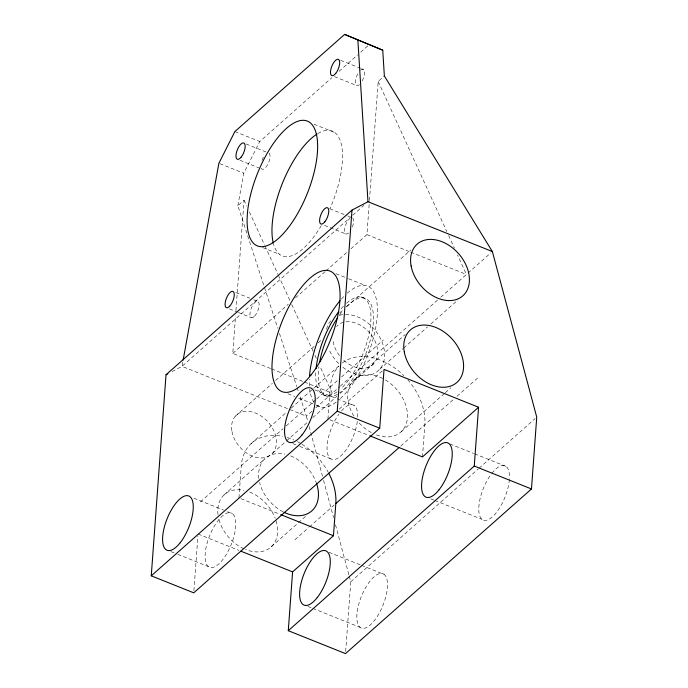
<?xml version="1.0" encoding="UTF-8"?>
<svg xmlns="http://www.w3.org/2000/svg" width="688" height="688" viewBox="0 0 688 688"><rect width="100%" height="100%" fill="white"/><g stroke="black" fill="none" stroke-linecap="round" stroke-linejoin="round"><path stroke-width="0.52" stroke-dasharray="3.44 2.58" d="M193.904 590.7L197.912 536.176M270.608 368.527L232.793 353.391L235.545 315.895M235.941 310.537L244.042 200.199L237.867 205.66L264.14 286.389M238.925 497.871L241.282 465.707A55.53 39.844 48.5 0 1 282.605 436.338M327.944 419.061L330.309 386.897A55.53 39.844 48.5 0 1 338.754 366.205M350.871 248.85L366.936 234.634L369.379 201.421M369.456 200.354L378.194 81.442L384.36 75.972M345.651 651.459L350.768 581.79L349.384 576.613M422.475 456.909L424.84 424.754A55.53 39.844 48.5 0 0 407.924 380M182.767 362.163L182.002 366.369L171.656 371.795M237.867 205.66L243.758 173.23L259.754 141.53L331.857 77.692M339.064 71.311L357.493 54.997M360.701 52.159L367.908 45.778M351.946 215.92L182.002 366.369L306.384 416.18L307.768 421.348M352.746 215.215L363.969 205.273M232.793 353.391L288.22 304.32M295.444 297.921L325.166 271.605M325.974 270.9L347.664 251.696M339.657 312.937L342.856 310.107M346.847 306.564L410.822 249.933M235.425 416.094L272.379 383.388M275.587 380.541L314.149 346.399M318.166 342.848L321.382 340.001M251.103 443.631L286.397 412.396M291.205 408.13L312.859 388.961M313.659 388.256L340.13 364.821M200.432 501.879L282.992 428.787M286.199 425.949L315.869 399.676M316.678 398.971L338.35 379.785M341.558 376.938L383.354 339.932M311.879 411.312L306.384 416.18L299.727 395.738M315.809 407.829L339.528 386.837M340.328 386.123L437.525 300.08M440.741 297.233L466.447 274.478L457.529 254.973M468.012 273.084L490.785 252.926M224.047 494.904L264.897 458.741M353.924 379.931L405.215 334.523M272.62 453.168L285.477 441.791M286.277 441.077L307.966 421.873M312.791 417.607L336.888 396.271M340.104 393.433L373.842 363.556A26.307 18.877 48.5 0 0 367.805 330.851A26.307 18.877 48.5 0 0 336.647 326.49M379.63 369.327L402.815 348.799M403.615 348.094L427.601 326.852M430.8 324.022L457.984 299.959M339.167 409.128L382.442 370.815M271.339 546.702L305.79 516.206M401.224 431.72L444.5 393.407M445.299 392.702L450.907 387.74M294.954 539.727L308.577 527.679M309.376 526.965L334.213 504.983M400.777 446.056L453.77 399.135M456.987 396.288L477.885 377.789M350.768 581.79L478.229 468.958M479.029 468.244L535.144 418.571M340.672 60.338L360.572 68.301M361.57 68.705L363.565 69.497M334.454 76.617L356.35 85.381M314.003 124.236L334.901 132.603M234.875 131.563L259.754 141.53M246.158 144.007L267.056 152.375M239.94 160.287L258.851 167.855M219.876 163.667L243.758 173.23M329.776 208.739L346.692 215.516M347.689 215.912L349.676 216.711M366.936 234.634L409.73 251.765M410.719 252.161L466.447 274.478M324.555 225.415L345.453 233.782M335.933 273.686L347.724 278.408M348.704 278.803L365.397 285.486M262.678 247.577L279.595 254.354M361.226 296.992L363.711 297.99M235.864 292.589L249.796 298.171M253.777 299.762L257.759 301.361M229.439 308.903L237.394 312.094M238.392 312.49L251.326 317.675M271.597 368.931L303.442 381.677M304.431 382.081L332.295 393.235L319.817 365.939M314.872 389.864L354.397 405.696M449.918 443.941L473.593 453.426M474.574 453.822L506.144 466.464M325.476 395.634L327.961 396.632M287.919 393.768L294.791 396.529M298.721 398.094L315.414 404.785M316.394 405.172L321.305 407.141M329.939 419.852L368.742 435.392M292.804 443.597L295.771 444.783M299.719 446.366L330.352 458.629M430.8 498.86L433.767 500.038M434.747 500.434L482.099 519.397M240.912 498.662L279.715 514.203M193.904 498.224L223.548 510.1M227.504 511.683L232.449 513.661A29.231 11.67 -68.2 0 1 222.671 559.757A29.231 11.67 -68.2 0 1 206.159 546.969A29.231 11.67 -68.2 0 1 232.449 513.661M328.95 552.301L360.521 564.943M361.501 565.338L384.188 574.42A29.231 11.67 -68.2 0 1 374.418 620.516A29.231 11.67 -68.2 0 1 357.898 607.728A29.231 11.67 -68.2 0 1 384.188 574.42M198.067 534.034L238.865 550.374M170.848 551.561L176.782 553.935M177.771 554.33L208.404 566.594M307.863 606.42L311.81 608.003M312.799 608.398L360.151 627.361M378.194 81.442L446.83 231.581M448.619 235.477L454.407 248.153M244.042 200.199L246.717 206.047M249.391 211.895L264.545 245.04M264.992 246.02L277.918 274.288M278.365 275.269L289.949 300.613M291.738 304.517L313.126 351.31M314.915 355.214L316.695 359.11M264.476 287.412L277.78 328.288M279.44 333.396L296.734 386.536M297.07 387.559L298.403 391.653M309.153 426.526L322.474 476.208M323.584 480.353L333.568 517.617M335.512 524.858L349.1 575.581M373.842 363.556A26.307 18.877 48.5 0 1 342.676 359.196M339.433 355.498A26.307 18.877 48.5 0 1 332.837 338.952M339.485 315.319A34.486 24.742 48.5 0 1 384.618 353.056A34.486 24.742 48.5 0 1 342.478 366.936M338.771 363.608A34.486 24.742 48.5 0 1 328.787 348.971M326.525 329.191A34.486 24.742 48.5 0 1 330.859 320.72M491.877 473.301A29.231 11.67 -68.2 0 1 509.43 478.409M509.369 479.433A29.231 11.67 -68.2 0 1 493.889 515.407A29.231 11.67 -68.2 0 1 478.831 510.892A29.231 11.67 -68.2 0 1 491.309 474.032M346.511 303.227A52.615 21.01 -68.2 0 1 370.823 321.494A52.615 21.01 -68.2 0 1 340.861 388.789M337.129 391.85A52.615 21.01 -68.2 0 1 315.912 370.608M341.102 308.792A52.615 21.01 -68.2 0 1 343.811 305.816M347.251 293.174A64.887 25.912 -68.2 0 1 377.187 316.351A64.887 25.912 -68.2 0 1 339.451 399.453M336.148 402.136A64.887 25.912 -68.2 0 1 316.661 405.069M314.124 402.428A64.887 25.912 -68.2 0 1 309.695 389.356M309.394 386.063A64.887 25.912 -68.2 0 1 309.333 379.346M341.317 299.185A64.887 25.912 -68.2 0 1 344.292 295.986M346.296 306.814A52.615 21.01 -68.2 0 1 373.257 323.326A52.615 21.01 -68.2 0 1 339.623 392.848M337.378 394.31A52.615 21.01 -68.2 0 1 318.905 366.764M339.425 315.138A52.615 21.01 -68.2 0 1 342.994 310.503M341.454 410.942A29.231 11.67 -68.2 0 1 357.683 417.642M357.33 421.434A29.231 11.67 -68.2 0 1 341.188 455.576A29.231 11.67 -68.2 0 1 327.075 449.875A29.231 11.67 -68.2 0 1 339.003 414.021M287.24 437.525A55.53 39.844 48.5 0 1 293.733 439.933M297.422 441.696A55.53 39.844 48.5 0 1 301.043 443.726M301.937 444.267A55.53 39.844 48.5 0 1 328.253 472.286M342.366 362.929A55.53 39.844 48.5 0 1 403.865 375.674M385.469 379.982A35.071 25.164 48.5 0 1 407.072 420.54A35.071 25.164 48.5 0 1 375.467 434.549M371.305 432.597A35.071 25.164 48.5 0 1 357.941 421.589M353.907 416.059A35.071 25.164 48.5 0 1 352.239 381.745A35.071 25.164 48.5 0 1 383.835 379.054M283.112 511.838A35.071 25.164 48.5 0 1 259.6 482.555M258.86 478.521A35.071 25.164 48.5 0 1 284.789 454.132M290.654 455.912A35.071 25.164 48.5 0 1 316.041 482.073M276.077 520.859A35.071 25.164 48.5 0 1 245.582 549.531M243.913 548.818A35.071 25.164 48.5 0 1 218.517 517.703M218.001 514.684A35.071 25.164 48.5 0 1 243.939 490.303M249.804 492.083A35.071 25.164 48.5 0 1 275.183 518.245M269.051 153.166A8.772 3.5 -68.2 0 1 267.804 164.337A8.772 3.5 -68.2 0 1 261.216 168.207M261.999 160.313A8.772 3.5 -68.2 0 1 263.607 156.916M360.478 70.262A8.772 3.5 -68.2 0 1 364.477 71.423A8.772 3.5 -68.2 0 1 362.146 81.003M359.428 84.624A8.772 3.5 -68.2 0 1 355.404 83.205A8.772 3.5 -68.2 0 1 358.121 73.246M352.66 217.907A8.772 3.5 -68.2 0 1 351.921 228.063M348.532 233.026A8.772 3.5 -68.2 0 1 344.482 229.895A8.772 3.5 -68.2 0 1 349.581 218.664M317.865 133.541A67.226 26.849 -68.2 0 1 341.85 147.008A67.226 26.849 -68.2 0 1 330.016 208.593M321.279 225.638A67.226 26.849 -68.2 0 1 273.575 244.231M231.985 431.548A26.307 18.877 48.5 0 0 268.733 456.204A26.307 18.877 48.5 0 0 261.345 416.145A26.307 18.877 48.5 0 0 231.985 431.548M254.603 316.127A8.772 3.5 -68.2 0 0 258.499 301.946A8.772 3.5 -68.2 0 0 250.527 310.477A8.772 3.5 -68.2 0 0 254.603 316.127"/><path stroke-width="1.03" d="M288.281 630.69L474.256 466.051L478.573 407.244L384.042 369.396L379.724 428.194L193.749 592.832L151.257 575.822L166.023 374.754L351.998 210.115L367.977 201.73L492.359 251.533L536.743 417.152L531.471 488.962L345.496 653.6L288.281 630.69L292.598 571.891L333.448 535.72L335.813 503.564A55.53 39.844 48.5 0 0 328.752 473.224M151.257 575.822L337.232 411.175L351.998 210.115M183.146 360.056L218.887 163.271L234.875 131.563L344.636 34.4L382.743 50.19L384.36 75.972L492.359 251.533M335.813 503.564L399.169 447.475M478.573 407.244L422.475 456.909L369.74 435.796M166.023 374.754L167.898 373.765M344.636 34.4L382.743 50.19M337.232 411.175L379.724 428.194M474.256 466.051L531.471 488.962M280.713 514.607L333.448 535.72M240.852 551.174L292.598 571.891M357.872 40.231L367.977 201.73M316.076 368.708A52.615 21.01 -68.2 0 1 338.711 311.741M309.505 376.276A64.887 25.912 -68.2 0 1 339.975 300.751M319.714 361.811A52.615 21.01 -68.2 0 1 337.688 317.65M316.36 482.95A35.071 25.164 48.5 0 1 311.939 510.771A35.071 25.164 48.5 0 1 283.938 512.259M273.308 243.225A67.226 26.849 -68.2 0 1 282.338 183.464A67.226 26.849 -68.2 0 1 317.056 134.031M411.106 265.946A34.486 24.742 48.5 0 0 459.292 298.274A34.486 24.742 48.5 0 0 449.599 245.754A34.486 24.742 48.5 0 0 411.106 265.946M311.028 374.943A64.887 25.912 -68.2 0 0 332.725 272.611A64.887 25.912 -68.2 0 0 274.357 346.554A64.887 25.912 -68.2 0 0 311.028 374.943M180.179 542.737A29.231 11.67 -68.2 0 0 189.948 496.641A29.231 11.67 -68.2 0 0 163.658 529.949A29.231 11.67 -68.2 0 0 180.179 542.737M302.127 434.773A29.231 11.67 -68.2 0 0 311.905 388.677A29.231 11.67 -68.2 0 0 285.615 421.993A29.231 11.67 -68.2 0 0 302.127 434.773M439.159 489.65A29.231 11.67 -68.2 0 0 448.929 443.554A29.231 11.67 -68.2 0 0 422.638 476.861A29.231 11.67 -68.2 0 0 439.159 489.65M317.202 597.605A29.231 11.67 -68.2 0 0 326.981 551.509A29.231 11.67 -68.2 0 0 300.682 584.817A29.231 11.67 -68.2 0 0 317.202 597.605M404.295 352.05A35.071 25.164 48.5 0 0 453.289 384.927A35.071 25.164 48.5 0 0 443.433 331.513A35.071 25.164 48.5 0 0 404.295 352.05M335.753 73.367A8.772 3.5 -68.2 0 0 338.685 59.538A8.772 3.5 -68.2 0 0 330.799 69.531A8.772 3.5 -68.2 0 0 335.753 73.367M241.239 157.036A8.772 3.5 -68.2 0 0 244.171 143.207A8.772 3.5 -68.2 0 0 236.285 153.2A8.772 3.5 -68.2 0 0 241.239 157.036M324.856 221.768A8.772 3.5 -68.2 0 0 327.789 207.939A8.772 3.5 -68.2 0 0 319.903 217.933A8.772 3.5 -68.2 0 0 324.856 221.768M229.723 306.16A8.772 3.5 -68.2 0 0 233.628 291.979A8.772 3.5 -68.2 0 0 225.655 300.518A8.772 3.5 -68.2 0 0 229.723 306.16M287.541 228.657A67.226 26.849 -68.2 0 0 310.021 122.636A67.226 26.849 -68.2 0 0 249.555 199.245A67.226 26.849 -68.2 0 0 287.541 228.657"/></g></svg>
